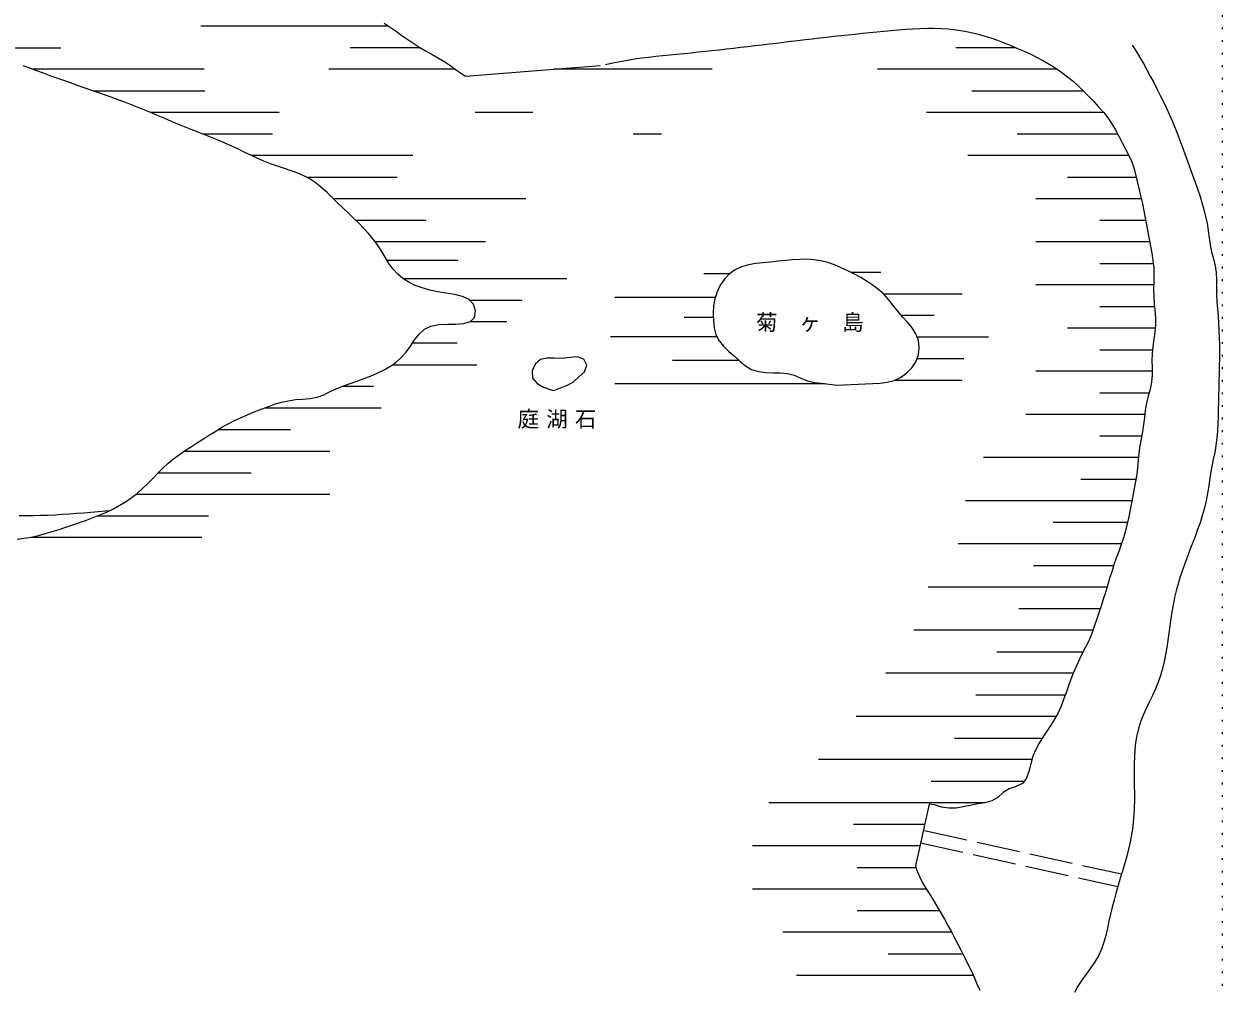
# Model space of a CAD drawing. Units: millimetres, scale not verified. Extents: x 11507 to 407039, y 22504 to 286236.
# Drawn here: x 323748 to 407039, y 148647 to 215609 of the extents above; entities that cross this region are included whole.
import ezdxf
from ezdxf.enums import TextEntityAlignment as Align

# ---------------------------------------------------------------- set-up
doc = ezdxf.new("R2010")
doc.units = ezdxf.units.MM
doc.header["$LTSCALE"] = 500
doc.linetypes.add('DASHED', pattern=[7.5, 6, -1.5])
doc.linetypes.add('DOTTED', pattern=[1.75, 0.25, -1.5])
for name, color, linetype, lineweight in [('0-0通り芯', 7, 'Continuous', 13), ('1-0', 3, 'Continuous', 13), ('1-1', 3, 'Continuous', 13)]:
    doc.layers.add(name, color=color, linetype=linetype, lineweight=lineweight)
doc.styles.add('ＭＳ ゴシック', font='')
doc.styles.get('ＭＳ ゴシック').set_extended_font_data('MS Gothic')

msp = doc.modelspace()

# ---------------------------------------------------------------- linework, layer by layer
at = {"layer": '0-0通り芯', "color": 4, "linetype": 'DOTTED'}
msp.add_line((407039, 286236.3), (407039, 22527.9), dxfattribs=at)
at = {"layer": '1-0'}
for p, q in [((386677.7, 161352.9), (385729.6, 157068.5)), ((385729.6, 157068.5), (385799.8, 156811)), ((400051.1, 156511.1), (399802.2, 155639.8))]:
    msp.add_line(p, q, dxfattribs=at)
at = {"layer": '1-0', "linetype": 'DASHED'}
for p, q in [((386359.9, 159541.3), (400049.9, 156506.8)), ((386086.1, 158680.2), (399802.2, 155639.8))]:
    msp.add_line(p, q, dxfattribs=at)
at = {"layer": '1-0'}
for points in [[(348787.3, 215659.3), (349204.8, 215384), (349615.8, 215098.6), (350024.1, 214809.2), (350433.6, 214522), (350848.2, 214243.4), (351271.4, 213979.3), (351702.5, 213728), (352137.2, 213482.1), (352571.2, 213234), (353000.4, 212976.3), (353420.5, 212701.4), (353828.7, 212405.7), (354234.1, 212113.7), (354440.6, 211987.9)], [(364178.2, 212792.5), (364689.9, 212905.3), (365197, 213005.8), (365699.8, 213095.3), (366199, 213175), (366695, 213246.3), (367188.4, 213310.3), (367679.7, 213368.3), (368169.3, 213421.5), (368657.9, 213471.1), (369146, 213518.5), (369634, 213564.8), (370122.6, 213611.2), (370612.1, 213659.1), (371102.9, 213709), (371594.9, 213760.9), (372088, 213814.5), (372582.1, 213869.6), (373077.2, 213926.2), (373573.1, 213983.8), (374069.7, 214042.5), (374566.9, 214101.9), (375064.7, 214161.9), (375563, 214222.2), (376061.6, 214282.8), (376560.5, 214343.5), (377059.5, 214403.9), (377558.6, 214463.9), (378057.6, 214523.4), (378556.6, 214582.1), (379055.4, 214639.9), (379553.8, 214696.6), (380051.8, 214751.9), (380549.4, 214805.7), (381046.6, 214858.1), (381543.6, 214909.1), (382040.6, 214959), (382537.9, 215007.8), (383035.5, 215055.8), (383533.7, 215103), (384032.6, 215149.5), (384532.2, 215194.6), (385032.4, 215235.9), (385532.9, 215270.9), (386033.5, 215297.2), (386533.8, 215312.3), (387033.8, 215313.6), (387533, 215298.8), (388031.3, 215265.4), (388528.4, 215211.2), (389023.4, 215136.2), (389515.3, 215041), (390003.3, 214926.4), (390486.2, 214792.9), (390963.3, 214641.6), (391434.9, 214474.8), (391901.8, 214295.3), (392364.8, 214106.4), (392825, 213910.7), (393282.1, 213708.5), (393735.4, 213497.5), (394184.3, 213275.2), (394627.2, 213039.7), (395062.1, 212789.9), (395486.8, 212524.2), (395899.4, 212241.6), (396297.5, 211940.6), (396680.9, 211621.5), (397051.8, 211287.1), (397412.7, 210940.3), (397766.3, 210584.4), (398115.1, 210222.4), (398458.8, 209855.1), (398789.6, 209477.9), (399098.3, 209085.6), (399376.1, 208672.5), (399623.5, 208239.1), (399857.9, 207796.1), (400096.7, 207354), (400337.2, 206913.1), (400564.7, 206467.6), (400764.6, 206011.6), (400925, 205540.2), (401054, 205056.7), (401168.4, 204567.9), (401281.7, 204079.5), (401394.7, 203592), (401504.7, 203104.6), (401608.9, 202616.4), (401704.7, 202126.5), (401793.4, 201634.9), (401881.5, 201142.3), (401975.5, 200649.8), (402072.7, 200157.3), (402163.5, 199664.2), (402237.9, 199170), (402286.2, 198674.1), (402301, 198175.9), (402293.9, 197676.1), (402284.8, 197175.4), (402293.2, 196674.6), (402330.1, 196174.4), (402377.6, 195675.1), (402412, 195176.9), (402410, 194679.9), (402365.3, 194183.7), (402297.2, 193687.7), (402227.3, 193190.8), (402177.1, 192692), (402166.3, 192190.8), (402182.6, 191688.5), (402188, 191188.7), (402144.4, 190694.8), (402041.6, 190207.2), (401911.9, 189722), (401791.3, 189234.6), (401705.6, 188741.8), (401642.6, 188245.7), (401581.2, 187749.3), (401501.4, 187255.7), (401405.2, 186764.7), (401316.1, 186272.8), (401256, 185777), (401216.5, 185278.2), (401173, 184780), (401106, 184285), (401020.4, 183792.3), (400927.9, 183300.3), (400837.6, 182807.4), (400748.7, 182314.4), (400656.8, 181822.2), (400557.9, 181332), (400447.7, 180844.7), (400322.1, 180361.7), (400177.9, 179883.5), (400019.5, 179409.3), (399853.9, 178937), (399688, 178464.8), (399525.5, 177991.9), (399367.7, 177517.5), (399216.1, 177041.2), (399071.5, 176562.5), (398929.6, 176083), (398783.2, 175605.1), (398628.2, 175130), (398468.1, 174656.4), (398307.6, 174182.4), (398148.7, 173707.5), (397981.1, 173236.1), (397792, 172774), (397575.3, 172323.9), (397345.3, 171879.4), (397120.5, 171432.6), (396911.7, 170978.6), (396717.5, 170518), (396535.2, 170052.1), (396362.2, 169581.8), (396195.2, 169108.8), (396026, 168636.7), (395843.5, 168171), (395636.4, 167716.9), (395395.2, 167278.9), (395126.9, 166855.2), (394847.4, 166439.9), (394573, 166027.3), (394316.7, 165607.9), (394088.1, 165168.3), (393896.6, 164694.8), (393749.4, 164176.4), (393617.7, 163643.3), (393442.4, 163160.4), (393163.4, 162793.6), (392736.6, 162589.1), (392245.5, 162436.4), (391822.4, 162167.2), (391453.1, 161825.7), (391033.7, 161583.6), (390549, 161458.5), (390037, 161376.8), (389531, 161276), (389035.5, 161166.8), (388543.9, 161086.5), (388049.7, 161072.8), (387547.1, 161161.6), (387050.5, 161309.8), (386677.7, 161352.9)], [(400797.9, 214138.8), (401058.5, 213712), (401316.3, 213283.6), (401568.9, 212852.1), (401814.3, 212416.5), (402053.1, 211977.2), (402286.4, 211534.8), (402515.1, 211090.2), (402739.4, 210643.4), (402959.6, 210194.4), (403175.7, 209743.4), (403386, 209289.7), (403588.4, 208832.4), (403780.4, 208370.9), (403962.9, 207905.4), (404138.8, 207437.2), (404310.9, 206967.7), (404481.8, 206497.7), (404652.4, 206027.7), (404823.6, 205558.1), (404995.1, 205088.7), (405164.9, 204618.5), (405330.4, 204146.5), (405489.3, 203671.6), (405638.7, 203193.2), (405775.2, 202711.2), (405895.4, 202225.5), (405996.1, 201736), (406074.9, 201242.8), (406142.2, 200747.4), (406216.7, 200252.8), (406316.8, 199761.8), (406440.7, 199274.4), (406558.8, 198787.2), (406639.6, 198296.4), (406659.6, 197799), (406648.9, 197297.6), (406654.5, 196796.8), (406682.9, 196297.5), (406723.6, 195799), (406766, 195300.9), (406800.7, 194802.7), (406825.8, 194304.1), (406842.3, 193805.2), (406851.3, 193306), (406854, 192806.5), (406851.2, 192306.8), (406844.1, 191806.7), (406833.8, 191306.4), (406821.4, 190805.8), (406807.8, 190305), (406794.1, 189803.9), (406781.5, 189302.6), (406771, 188801), (406761.7, 188299.4), (406748.3, 187798.4), (406724.1, 187298.9), (406683, 186801.6), (406618.6, 186307.2), (406532.1, 185815.5), (406433.7, 185325.1), (406334.2, 184834.2), (406244.4, 184341.5), (406167.1, 183846.6), (406093.7, 183351.3), (406015, 182857.7), (405921.2, 182367.7), (405804.4, 181882.9), (405665.6, 181403.1), (405509.6, 180927.4), (405341.5, 180454.7), (405166.3, 179983.9), (404987.5, 179514.4), (404807.6, 179045.4), (404629.4, 178576.2), (404455.3, 178106.1), (404288, 177634.6), (404130.1, 177160.9), (403984.1, 176684.4), (403852.8, 176204.4), (403738.4, 175720.3), (403640.9, 175232), (403556.5, 174740.4), (403481.3, 174246.2), (403411.5, 173750.5), (403343.1, 173253.9), (403272.4, 172757.4), (403195.3, 172261.8), (403108.1, 171767.9), (403007.3, 171277), (402889.5, 170790.3), (402751.6, 170309.4), (402590.2, 169835.6), (402403.1, 169370), (402196, 168911.2), (401979.5, 168456.3), (401764.1, 168002.3), (401560.2, 167546.4), (401378.5, 167085.7), (401229.2, 166617.2), (401115.4, 166140.1), (401033, 165655.2), (400977.1, 165163.6), (400943.4, 164666.4), (400926.9, 164164.7), (400923.2, 163659.4), (400927.6, 163151.7), (400935.3, 162642.6), (400941.8, 162133.1), (400942.5, 161624.4), (400932.6, 161117.4), (400907.7, 160613.3), (400865.4, 160112.4), (400805.7, 159615.1), (400728.6, 159121.4), (400634.2, 158631.2), (400522.5, 158144.9), (400394.9, 157661.9), (400255.9, 157181.5), (400110.3, 156702.6), (400051.1, 156511.1)], [(323270.6, 179778.5), (323767.5, 179847.5), (324260, 179937), (324747.7, 180046.2), (325231, 180172.3), (325710.8, 180312.3), (326188, 180463), (326663.3, 180621.5), (327137.5, 180784.7), (327611.3, 180949.5), (328084.7, 181115.4), (328555.5, 181286.6), (329021.8, 181467.8), (329481.3, 181663.8), (329932, 181879.2), (330371.6, 182117.9), (330798.7, 182380.4), (331211.7, 182665.6), (331609.1, 182972.5), (331989.3, 183300.1), (332351.5, 183646.9), (332701.2, 184006.2), (333047.2, 184368), (333398.6, 184722.7), (333764.2, 185060.5), (334149.7, 185375.4), (334551.9, 185671), (334965.9, 185953), (335387.2, 186226.6), (335810.9, 186497.3), (336233.5, 186769.1), (336655.8, 187039.9), (337080, 187305.8), (337508.3, 187562.9), (337943, 187807.4), (338386.2, 188035.4), (338838.8, 188245.4), (339298.6, 188441.9), (339762.8, 188630.1), (340228.6, 188815.3), (340695.6, 188996.5), (341166.6, 189163.7), (341644.5, 189306.3), (342131.4, 189416.6), (342628.5, 189490), (343134.8, 189528.4), (343639.9, 189566.8), (344130.1, 189650.8), (344592.3, 189824.2), (345037.5, 190056.2), (345492.2, 190265.1), (345956.1, 190450.4), (346426.1, 190620.5), (346899, 190783.8), (347371.4, 190948.9), (347840.2, 191124), (348302.2, 191317.7), (348753.7, 191538.2), (349188.5, 191791.4), (349598.9, 192081.9), (349977.3, 192414.8), (350316, 192794.8), (350617.5, 193215.9), (350908.9, 193644.9), (351221.3, 194044.5), (351585.8, 194377.5), (352033.3, 194606.4), (352578.5, 194712.5), (353179.6, 194739.4), (353782.7, 194744.5), (354334.1, 194784.9), (354780, 194917.8), (355066.5, 195200.6), (355143.5, 195669.4), (355005.3, 196125.4), (354687.9, 196442), (354235.6, 196651.2), (353693.1, 196787.8), (353104.9, 196886.8), (352515.4, 196982.8), (351957.2, 197102.1), (351434.9, 197250.9), (350949.9, 197432.8), (350503.3, 197651.7), (350096.2, 197911), (349729.8, 198214.5), (349405.3, 198565.8), (349120.6, 198964.7), (348858.8, 199393), (348598.8, 199827.9), (348321.4, 200247.8), (348021.2, 200647.3), (347701.9, 201029.5), (347366.5, 201397.9), (347018.7, 201756), (346661.6, 202107.1), (346298.6, 202454.7), (345933.3, 202802.2), (345568.8, 203152.9), (345207.3, 203508.6), (344844.5, 203861.5), (344473.7, 204200.8), (344088.5, 204515.6), (343682.4, 204795.1), (343250.6, 205031.7), (342797.1, 205232.3), (342328.2, 205407.8), (341850.1, 205569), (341369.1, 205726.9), (340891.5, 205892.2), (340422.8, 206074.5), (339962.7, 206273), (339508.7, 206482.7), (339058.1, 206698.3), (338608.4, 206915), (338156.9, 207127.6), (337701.4, 207331.6), (337241.8, 207527.2), (336779.1, 207716.4), (336314.4, 207901.4), (335848.6, 208084.3), (335382.7, 208267.2), (334917.8, 208452.3), (334454.6, 208641.5), (333993.4, 208834.8), (333533.2, 209030.5), (333073.3, 209226.4), (332612.8, 209420.9), (332150.8, 209611.8), (331687, 209798.5), (331221.6, 209981), (330754.6, 210159.9), (330286.3, 210335.4), (329816.9, 210507.9), (329346.5, 210677.9), (328875.3, 210845.6), (328403.5, 211011.5), (327931.4, 211176), (327459, 211339.9), (326986.8, 211503.9), (326514.8, 211669), (326043.5, 211836), (325572.9, 212005.7), (325103.1, 212177.8), (324633.6, 212351), (324164.1, 212524.3), (323694.3, 212696.3)], [(380261, 190490.2), (380756.4, 190513.5), (381252.7, 190537), (381750.9, 190560.6), (382251.8, 190584.6), (382756.4, 190609), (383264.4, 190636.7), (383766.3, 190693.5), (384247.6, 190816.1), (384696.6, 191034.3), (385112.3, 191330.3), (385473.8, 191692.7), (385755.6, 192115.7), (385932.7, 192592.8), (385992.6, 193102.8), (385935.4, 193608.4), (385762.6, 194073.3), (385494, 194488.9), (385167.9, 194874.9), (384823.1, 195252.6), (384494.6, 195640.5), (384182.8, 196035.7), (383870.8, 196424.5), (383541.7, 196792.8), (383180.9, 197129.2), (382789.2, 197434.2), (382372.5, 197713.5), (381936.9, 197972.3), (381488.5, 198216.1), (381032.3, 198448.1), (380569.7, 198663.1), (380101.2, 198854.2), (379627.3, 199014.5), (379148.5, 199137.2), (378665.4, 199215.4), (378178.1, 199247.1), (377686.1, 199241.6), (377188.4, 199209.2), (376684.5, 199160.4), (376173.6, 199105.7), (375655.1, 199055.1), (375133.1, 199006.3), (374616.7, 198943.6), (374115.3, 198851), (373638.2, 198712.3), (373194.7, 198511.5), (372794, 198232.5), (372444.7, 197872.8), (372153.9, 197450.8), (371928.6, 196987), (371775.7, 196501.8), (371695.1, 196009.5), (371669.9, 195509.7), (371681.4, 195000.4), (371733.1, 194492), (371855.5, 194010.2), (372077.7, 193579.2), (372390.4, 193197.2), (372758.2, 192844.4), (373145.5, 192500.7), (373525.1, 192154.9), (373912.3, 191836.8), (374334.3, 191588.5), (374806.7, 191437.3), (375310.6, 191367.5), (375822.5, 191353.1), (376329.5, 191351.2), (376823.8, 191311.6), (377297.4, 191184.8), (377754.7, 190979.1), (378219, 190794.6), (378702.1, 190683.7), (379191.8, 190631.2)], [(323406.6, 181439), (323907, 181436.6), (324407.4, 181440.7), (324907.7, 181451), (325407.8, 181467.1), (325907.7, 181488.8), (326407.3, 181515.9), (326906.4, 181547.9), (327405.2, 181584.4), (327903.5, 181624.6), (328401.7, 181667.5), (328899.7, 181712.4), (329397.5, 181758.5), (329603.5, 181777.6)], [(385799.8, 156811), (385997, 156323.9), (386226.2, 155888.2), (386474.5, 155479.4), (386729.6, 155073.2), (386984.4, 154657.6), (387238.2, 154233.4), (387490.1, 153801.8), (387739.9, 153364.2), (387986.7, 152922.1), (388230.1, 152476.8), (388469.5, 152029.7), (388704.2, 151582.1), (388933.9, 151134.5), (389158.4, 150686.5), (389377.8, 150237.5), (389591.7, 149786.9), (389800.1, 149334.3), (390002.9, 148879.1), (390200, 148420.8)], [(399802.2, 155639.8), (399665.3, 155159.5), (399531, 154678.3), (399401.7, 154195.5), (399279.9, 153710.1), (399168.2, 153221.4), (399064.9, 152729.8), (398957, 152239.7), (398829.1, 151756), (398665.9, 151283.7), (398452.8, 150827.6), (398190.3, 150388.1), (397896.4, 149960.7), (397589.6, 149540.4), (397288.7, 149122.3), (397012.4, 148701.8), (396779.3, 148273.8)]]:
    msp.add_lwpolyline(points, dxfattribs=at)
msp.add_lwpolyline([(360595.4, 190116.9), (361057.3, 190303.9), (361531.3, 190487), (361960.7, 190735.9), (362323.7, 191083.9), (362709.2, 191414.5), (362888.4, 191874.8), (362660.4, 192309.5), (362208.5, 192462.8), (361703.2, 192422.6), (361170.9, 192354.4), (360637.3, 192364), (360127.5, 192373), (359666.6, 192267.5), (359286.9, 191955.4), (359067.8, 191485.1), (359102.4, 190986.8), (359423.5, 190606.3), (359870.2, 190354.3), (360340.9, 190188.9)], close=True, dxfattribs=at)
at = {"layer": '1-1', "color": 4}
for p, q in [((349089, 215460.3), (336036.3, 215460.2)), ((319623, 213960.1), (326316.4, 213960.2)), ((346423.3, 213960.3), (351317.2, 213960.3)), ((388539, 213960.6), (392700.7, 213960.6)), ((336284.5, 212460.2), (324366.2, 212460.2)), ((353737.1, 212460.4), (344940.8, 212460.3)), ((371584.2, 212460.5), (360590.2, 212460.4)), ((395576, 212460.7), (383089.2, 212460.6)), ((328552.1, 210960.2), (336318.6, 210960.2)), ((389649.4, 210960.6), (397390.9, 210960.7)), ((341491.8, 209460.3), (332517.2, 209460.2)), ((359116.5, 209460.4), (355124.7, 209460.4)), ((398800.4, 209460.7), (386503.3, 209460.6)), ((336151.4, 207960.2), (341015.4, 207960.3)), ((366108.6, 207960.4), (368067.4, 207960.5)), ((392795.3, 207960.6), (399765.3, 207960.7)), ((350774.3, 206460.4), (339573.2, 206460.3)), ((400570, 206460.7), (389369.7, 206460.6)), ((343381.7, 204960.3), (349704.7, 204960.3)), ((396290.9, 204960.7), (401066.2, 204960.7)), ((358645.5, 203460.4), (345243.3, 203460.3)), ((401406.9, 203460.7), (394104.3, 203460.6)), ((346815.2, 201960.3), (351712.7, 201960.3)), ((398538.1, 201960.7), (401734.2, 201960.7)), ((355837.1, 200460.4), (348170.1, 200460.3)), ((402013.7, 200460.7), (394104.3, 200460.6)), ((348986.5, 199185.5), (353934.6, 199185.5)), ((381224.5, 198350.8), (383321.2, 198350.8)), ((398538.1, 198960.7), (402251, 198960.7)), ((350093.6, 197910.6), (361485, 197910.6)), ((372802.3, 198226.3), (371022.9, 198226.3)), ((402260.4, 197460.7), (394104.3, 197460.6)), ((364827.2, 196601.9), (371800, 196602)), ((383478.2, 196850.8), (388973.6, 196850.9)), ((354705.6, 196410.6), (358393.5, 196410.6)), ((398538.1, 195960.7), (402350.7, 195960.7)), ((354772.2, 194910.6), (357316.7, 194910.6)), ((369652.7, 195230.5), (371677.7, 195229.2)), ((384742.9, 195350.8), (387021, 195350.8)), ((402366.8, 194460.7), (396291.4, 194460.7)), ((353858.6, 193410.6), (350747.7, 193410.6)), ((371936.5, 193856), (364525.7, 193865.8)), ((390806.2, 193831.1), (385851.8, 193837.7)), ((398538.1, 192960.7), (402201.9, 192960.7)), ((349348.6, 191910.6), (355242.6, 191910.6)), ((368830.3, 192231), (373447.2, 192228)), ((385839.9, 192350.8), (389096.9, 192350.9)), ((384318.3, 190850.8), (388973.7, 190850.9)), ((402183.6, 191460.7), (394104.3, 191460.6)), ((348042.3, 190410.6), (345857.6, 190410.6)), ((364827.3, 190601.9), (379413.4, 190602)), ((398538.1, 189960.7), (401975.1, 189960.7)), ((340479.7, 188910.6), (348583.9, 188910.6)), ((401660.9, 188460.7), (393389.3, 188460.6)), ((337260.4, 187410.6), (342282, 187410.6)), ((398538.1, 186960.7), (401435.5, 186960.7)), ((334890.8, 185910.6), (345016.8, 185910.6)), ((401227.9, 185460.7), (390458, 185460.6)), ((333095.6, 184410.6), (339547.2, 184410.6)), ((397219.6, 183960.6), (401049.8, 183960.7)), ((331545.7, 182910.6), (345016.8, 182910.6)), ((400773.6, 182460.7), (389207.3, 182460.6)), ((328845.6, 181410.6), (336574.6, 181410.6)), ((395304.4, 180960.6), (400474.9, 180960.7)), ((324235.3, 179934.4), (336112.5, 179918.8)), ((400028.4, 179460.7), (388699.2, 179460.6)), ((393928.4, 177960.6), (399511.1, 177960.7)), ((399043.9, 176460.7), (386618.1, 176460.6)), ((392920.1, 174960.6), (398528.9, 174960.7)), ((398066.6, 173460.7), (385609.8, 173460.6)), ((391376.1, 171960.6), (397383.6, 171960.7)), ((396697.7, 170460.7), (383656.2, 170460.6)), ((389926.7, 168960.6), (396141.8, 168960.6)), ((395495.1, 167460.6), (381608.1, 167460.6)), ((388444.3, 165960.6), (394537.8, 165960.6)), ((393833.9, 164460.6), (378978.1, 164460.6)), ((386823.7, 162960.6), (393278.2, 162960.6)), ((390556.2, 161460.6), (375540.5, 161460.5)), ((381413.6, 159960.5), (386371.5, 159960.6)), ((381483, 159960.5), (386371.5, 159960.6)), ((386041.3, 158460.6), (374401, 158460.5)), ((381681.1, 156960.5), (385759.7, 156960.6)), ((386486.9, 155460.6), (374401, 155460.5)), ((381681.2, 153960.5), (387381.4, 153960.6)), ((388240.5, 152460.6), (376501, 152460.5)), ((383819.2, 150960.5), (389023.9, 150960.6)), ((389754.3, 149460.6), (377458.8, 149460.6))]:
    msp.add_line(p, q, dxfattribs=at)
at = {"layer": '1-1'}
for p, q in [((354440.6, 211987.9), (363809.2, 212712.9)), ((379191.8, 190631.2), (380261, 190490.2))]:
    msp.add_line(p, q, dxfattribs=at)

# ---------------------------------------------------------------- texts
at = {"layer": '1-0', "style": 'ＭＳ ゴシック'}
msp.add_text('菊\u3000ヶ\u3000島', height=1100, dxfattribs=at).set_placement((374637, 193988.4), align=Align.BOTTOM_LEFT)
at = {"layer": '1-0', "insert": (358058.8, 187463.3), "char_height": 1100, "attachment_point": 7, "style": 'ＭＳ ゴシック'}
msp.add_mtext('\\T1.33;庭湖石', dxfattribs=at)

doc.saveas('drawing.dxf')
